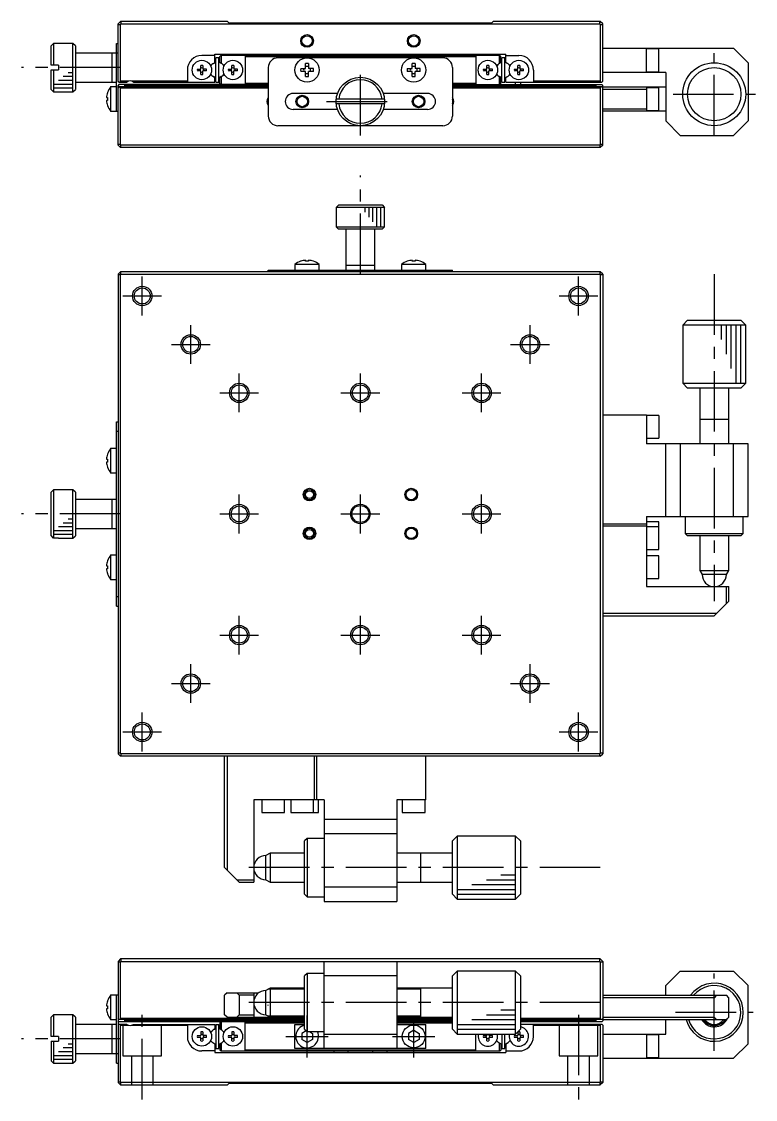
# Model space of a CAD drawing. Extents: x 74 to 507, y 3 to 225.
# Drawn here: x 157 to 308.4, y 2.5 to 225.1 of the extents above; entities that cross this region are included whole.
import ezdxf

# ---------------------------------------------------------------- set-up
doc = ezdxf.new("R2010")
doc.units = 0
doc.header["$LTSCALE"] = 10
for name, pattern in [('CENTER', [2, 1.25, -0.25, 0.25, -0.25]), ('DASHED', [3.5, 2, -1.5]), ('DOT', [0.5, 0.25, -0.25])]:
    doc.linetypes.add(name, pattern=pattern)
doc.layers.get('0').update_dxf_attribs({"linetype": 'CONTINUOUS'})
doc.layers.add('10', color=7, linetype='CONTINUOUS')
doc.layers.add('CENTER', color=1, linetype='CENTER')

msp = doc.modelspace()

# ---------------------------------------------------------------- linework, layer by layer
at = {"color": 7, "linetype": 'CONTINUOUS'}
for p, q in [((199.5, 225.055), (177.4, 225.055)), ((276.4, 225.055), (254.3, 225.055)), ((176.9, 212.755), (176.9, 224.555)), ((276.9, 212.755), (276.9, 224.555)), ((167.6, 210.555), (167.6, 220.555)), ((176.6, 206.555), (176.6, 220.555)), ((163.1, 216.054659), (163.1, 220.055)), ((168.1, 220.055), (168.1, 211.055)), ((176.6, 218.555), (168.1, 218.555)), ((175.6, 218.555), (175.6, 212.555)), ((196.9, 218.055), (194.2, 218.055)), ((196.9, 218.355), (256.9, 218.355)), ((196.9, 216.599412), (196.9, 218.355)), ((255.7, 218.055), (198.1, 218.055)), ((203.1, 218.055), (203.1, 212.055)), ((250.7, 218.055), (250.7, 212.055)), ((256.9, 216.599412), (256.9, 218.355)), ((256.9, 218.055), (259.6, 218.055)), ((276.9, 219.555), (303.9, 219.555)), ((164.6, 216.055458), (163.1, 216.055341)), ((194.4, 215.983709), (194.4, 215.255)), ((196.60625, 216.429815), (196.9, 216.599412)), ((197.099998, 212.555), (197.099998, 217.555)), ((197.7, 217.555), (197.1, 217.555)), ((197.9, 216.599412), (197.9, 217.855)), ((198.19375, 216.429815), (197.9, 216.599412)), ((200.8, 215.983709), (200.8, 215.255)), ((243.9, 217.555), (209.9, 217.555)), ((216.2, 216.371245), (216.2, 215.355)), ((238.2, 216.371245), (238.2, 215.355)), ((253.4, 215.983709), (253.4, 215.255)), ((255.9, 216.599412), (255.60625, 216.429815)), ((256.099998, 212.555), (256.099998, 217.555)), ((256.7, 217.555), (256.1, 217.555)), ((257.19375, 216.429815), (256.9, 216.599412)), ((259.8, 215.983709), (259.8, 215.255)), ((163.1, 215.055341), (164.6, 215.055458)), ((191.2, 215.055), (191.2, 212.555)), ((193.271291, 215.255), (194, 215.255)), ((195.128709, 215.255), (194.4, 215.255)), ((194.4, 214.126291), (194.4, 214.855)), ((199.671291, 215.255), (200.4, 215.255)), ((201.528709, 215.255), (200.8, 215.255)), ((200.8, 214.126291), (200.8, 214.855)), ((207.9, 215.555), (207.9, 205.555)), ((214.583755, 215.355), (215.6, 215.355)), ((217.216245, 215.355), (216.2, 215.355)), ((216.2, 213.738755), (216.2, 214.755)), ((236.583755, 215.355), (237.6, 215.355)), ((239.216245, 215.355), (238.2, 215.355)), ((238.2, 213.738755), (238.2, 214.755)), ((252.271291, 215.255), (253, 215.255)), ((254.128709, 215.255), (253.4, 215.255)), ((253.4, 214.126291), (253.4, 214.855)), ((258.671291, 215.255), (259.4, 215.255)), ((260.528709, 215.255), (259.8, 215.255)), ((259.8, 214.126291), (259.8, 214.855)), ((262.6, 215.055), (262.6, 212.555)), ((289.9, 214.555), (276.9, 214.555)), ((289.9, 214.555), (289.9, 204.555)), ((168.1, 212.555), (176.6, 212.555)), ((175.377501, 211.555), (175.377501, 206.555)), ((177.1, 212.555), (176.9, 212.755)), ((176.9, 199.555), (176.9, 211.855)), ((177.1, 212.555), (178.738562, 212.555)), ((207.9, 212.055), (177.1, 212.055)), ((207.9, 211.555), (177.1, 211.555)), ((178.3, 211.555), (178.3, 212.055)), ((180.061438, 212.555), (196.9, 212.555)), ((197.9, 212.255), (197.9, 213.510588)), ((197.9, 212.255), (198.1, 212.055)), ((245.9, 212.055), (276.7, 212.055)), ((276.7, 211.555), (245.9, 211.555)), ((255.9, 212.255), (255.7, 212.055)), ((256.9, 212.555), (256.9, 213.510588)), ((256.9, 212.555), (276.7, 212.555)), ((276.9, 212.755), (276.7, 212.555)), ((276.9, 199.555), (276.9, 211.855)), ((276.9, 211.555), (289.9, 211.555)), ((285.9, 211.555), (285.9, 206.555)), ((174.734698, 210.405), (174.734698, 210.371245)), ((222.180095, 210.205), (213.05, 210.205)), ((240.75, 210.205), (231.619905, 210.205)), ((174.734698, 207.738755), (174.734698, 207.705)), ((231.874937, 209.055), (221.925063, 209.055)), ((231.874937, 208.055), (221.925063, 208.055)), ((175.377501, 206.555), (176.9, 206.555)), ((289.9, 206.555), (276.9, 206.555)), ((243.9, 203.555), (209.9, 203.555)), ((292.9, 201.555), (289.9, 204.555)), ((306.9, 204.555), (303.9, 201.555)), ((292.9, 201.555), (303.9, 201.555)), ((177.4, 199.055), (176.9, 199.555)), ((276.4, 199.055), (177.4, 199.055)), ((276.9, 199.555), (276.4, 199.055)), ((231.4, 182.205), (222.4, 182.205)), ((223.9, 182.205), (223.9, 173.705)), ((229.9, 173.705), (229.9, 182.205)), ((207.9, 173.705), (245.9, 173.705)), ((214.583755, 175.570302), (214.55, 175.570302)), ((217.25, 175.570302), (217.216245, 175.570302)), ((229.9, 174.705), (223.9, 174.705)), ((236.583755, 175.570302), (236.55, 175.570302)), ((239.25, 175.570302), (239.216245, 175.570302)), ((245.9, 173.405), (245.9, 173.705)), ((176.9, 172.905), (176.9, 73.905)), ((276.4, 173.405), (177.4, 173.405)), ((276.9, 172.905), (276.9, 73.905)), ((294.4, 163.405), (305.4, 163.405)), ((306.4, 162.405), (293.4, 162.405)), ((296.9, 149.405), (296.9, 137.905)), ((302.9, 137.905), (302.9, 149.405)), ((176.6, 104.405), (176.6, 142.405)), ((285.9, 143.905), (285.9, 137.905)), ((288.5, 143.755), (288.5, 139.055)), ((174.734698, 135.755), (174.734698, 135.721245)), ((306.9, 137.905), (285.9, 137.905)), ((306.9, 122.905), (306.9, 137.905)), ((174.734698, 133.088755), (174.734698, 133.055)), ((168.1, 127.905), (168.1, 118.905)), ((176.6, 126.405), (168.1, 126.405)), ((175.6, 126.405), (175.6, 120.405)), ((285.9, 122.905), (285.9, 108.405)), ((285.9, 122.905), (306.9, 122.905)), ((168.1, 120.405), (176.6, 120.405)), ((288.5, 116.055), (288.5, 121.755)), ((164.6, 118.430025), (163.6, 118.430025)), ((305.4, 118.905), (294.4, 118.905)), ((174.734698, 113.755), (174.734698, 113.721245)), ((288.5, 110.055), (288.5, 114.755)), ((296.9, 111.771025), (297.4, 110.905)), ((302.4, 110.905), (302.9, 111.771025)), ((174.734698, 111.088755), (174.734698, 111.055)), ((285.9, 108.405), (302.9, 108.405)), ((302.9, 105.405), (302.9, 108.405)), ((302.9, 105.405), (299.9, 102.405)), ((176.6, 104.405), (176.9, 104.405)), ((276.9, 102.405), (299.9, 102.405)), ((276.4, 73.405), (276.9, 73.905)), ((276.4, 73.405), (177.4, 73.405)), ((217.9, 64.405), (217.9, 73.405)), ((240.4, 64.405), (240.4, 73.405)), ((219.4, 64.405), (204.9, 64.405)), ((204.9, 64.405), (204.9, 47.405)), ((219.4, 64.405), (219.4, 43.405)), ((240.4, 64.405), (234.4, 64.405)), ((234.4, 64.405), (234.4, 43.405)), ((206.55, 61.805), (211.25, 61.805)), ((212.55, 61.805), (218.25, 61.805)), ((235.55, 61.805), (240.25, 61.805)), ((258.9, 43.905), (258.9, 56.905)), ((259.9, 55.905), (259.9, 44.905)), ((208.266025, 53.405), (207.4, 52.905)), ((245.9, 53.405), (234.4, 53.405)), ((201.9, 47.405), (198.9, 50.405)), ((201.9, 47.405), (204.9, 47.405)), ((207.4, 47.905), (208.266025, 47.405)), ((234.4, 47.405), (245.9, 47.405)), ((219.4, 43.405), (234.4, 43.405)), ((276.4, 31.55), (177.4, 31.55)), ((176.9, 31.05), (176.9, 6.05)), ((177.5, 31.05), (276.3, 31.05)), ((219.4, 13.05), (219.4, 31.05)), ((234.4, 31.05), (234.4, 13.05)), ((246.9, 29.05), (246.9, 16.05)), ((276.9, 31.05), (276.9, 18.75)), ((245.9, 17.05), (245.9, 28.05)), ((259.9, 28.05), (259.9, 17.05)), ((199.4, 24.55), (205.9, 24.55)), ((204.9, 24.55), (204.9, 19.55)), ((208.266025, 25.55), (207.4, 25.05)), ((207.4, 20.05), (207.4, 25.05)), ((208.266025, 25.55), (208.266025, 19.55)), ((245.9, 25.55), (234.4, 25.55)), ((239.4, 19.549995), (239.4, 25.550005)), ((306.9, 14.05), (306.9, 26.05)), ((174.734698, 22.9), (174.734698, 22.866245)), ((176.9, 24.05), (175.377501, 24.05)), ((176.6, 10.05), (176.6, 24.05)), ((276.9, 24.05), (302.4, 24.05)), ((302.9, 19.55), (302.9, 23.55)), ((174.734698, 20.233755), (174.734698, 20.2)), ((199.4, 19.55), (198.9, 20.05)), ((207.4, 20.05), (208.266025, 19.55)), ((163.1, 15.549659), (163.1, 19.55)), ((176.6, 18.05), (168.1, 18.05)), ((175.6, 18.05), (175.6, 12.05)), ((177.1, 19.05), (176.9, 19.25)), ((177.1, 18.55), (176.9, 18.75)), ((215.4, 19.05), (177.1, 19.05)), ((215.4, 18.55), (177.1, 18.55)), ((178.738562, 18.05), (177.1, 18.05)), ((180.061438, 18.05), (196.9, 18.05)), ((191.2, 18.05), (191.2, 15.55)), ((196.9, 18.05), (196.9, 17.094412)), ((197.1, 18.05), (197.7, 18.05)), ((197.7, 13.05), (197.7, 18.05)), ((199.4, 19.55), (215.4, 19.55)), ((203.1, 12.55), (203.1, 18.55)), ((234.4, 19.55), (245.9, 19.55)), ((245.9, 19.05), (234.4, 19.05)), ((240.4, 13.05), (240.4, 18.05)), ((276.7, 19.05), (259.9, 19.05)), ((276.7, 18.55), (259.9, 18.55)), ((276.7, 18.05), (259.9, 18.05)), ((262.6, 15.55), (262.6, 18.05)), ((275.5, 19.05), (275.5, 18.55)), ((276.9, 19.25), (276.7, 19.05)), ((276.7, 18.55), (276.9, 18.75)), ((276.9, 19.05), (302.4, 19.05)), ((276.9, 17.85), (276.9, 6.05)), ((302.9, 19.55), (302.4, 19.05)), ((193.271291, 15.75), (194, 15.75)), ((194, 16.478709), (194, 15.75)), ((195.128709, 15.75), (194.4, 15.75)), ((196.9, 17.094412), (196.60625, 16.924815)), ((198.19375, 16.924815), (197.9, 17.094412)), ((199.671291, 15.75), (200.4, 15.75)), ((200.4, 16.478709), (200.4, 15.75)), ((201.528709, 15.75), (200.8, 15.75)), ((215.728719, 16.721281), (214.8, 16.185085)), ((214.8, 16.185085), (214.8, 14.914915)), ((237.9, 16.820171), (236.8, 16.185085)), ((236.8, 16.185085), (236.8, 14.914915)), ((250.7, 12.55), (250.7, 16.05)), ((252.271291, 15.75), (253, 15.75)), ((253, 16.053137), (253, 15.75)), ((254.128709, 15.75), (253.4, 15.75)), ((256.7, 13.05), (256.7, 16.05)), ((258.671291, 15.75), (259.4, 15.75)), ((259.4, 16.478709), (259.4, 15.75)), ((260.528709, 15.75), (259.8, 15.75)), ((276.9, 16.05), (289.9, 16.05)), ((285.9, 16.05), (285.9, 11.05)), ((288.5, 11.2), (288.5, 15.9)), ((164.6, 15.550458), (163.1, 15.550341)), ((163.1, 14.550341), (164.6, 14.550458)), ((163.1, 14.550341), (163.1, 10.55)), ((164.6, 15.55038), (164.6, 14.54962)), ((194, 14.621291), (194, 15.35)), ((196.9, 14.005588), (196.9, 12.25)), ((200.4, 14.621291), (200.4, 15.35)), ((253, 14.621291), (253, 15.35)), ((255.9, 14.005588), (255.9, 12.75)), ((256.9, 14.005588), (256.9, 12.25)), ((259.4, 14.621291), (259.4, 15.35)), ((303.9, 11.05), (306.9, 14.05)), ((168.1, 12.05), (176.6, 12.05)), ((198.1, 12.55), (197.9, 12.75)), ((198.1, 12.55), (255.7, 12.55)), ((240.4, 13.05), (213.4, 13.05)), ((255.7, 12.55), (255.9, 12.75)), ((176.6, 10.05), (176.9, 10.05)), ((276.9, 11.05), (303.9, 11.05)), ((177.4, 5.55), (176.9, 6.05)), ((177.4, 5.55), (199.5, 5.55)), ((199.85, 5.9), (199.5, 5.55)), ((199.85, 5.9), (253.95, 5.9)), ((254.3, 5.55), (253.95, 5.9)), ((254.3, 5.55), (276.4, 5.55)), ((276.9, 6.05), (276.4, 5.55))]:
    msp.add_line(p, q, dxfattribs=at)
at = {"color": 3, "linetype": 'CONTINUOUS'}
for p, q in [((165.6, 213.755), (167.6, 213.755)), ((166.6, 214.555), (167.6, 214.555)), ((163.6, 212.155), (167.6, 212.155)), ((164.6, 212.955), (167.6, 212.955)), ((163.6, 211.355), (167.6, 211.355)), ((227.9, 185.705), (227.9, 186.705)), ((228.7, 184.705), (228.7, 186.705)), ((229.5, 183.705), (229.5, 186.705)), ((230.3, 182.705), (230.3, 186.705)), ((231.1, 182.705), (231.1, 186.705)), ((301.4, 159.405), (301.4, 162.405)), ((302.4, 156.405), (302.4, 162.405)), ((303.4, 153.405), (303.4, 162.405)), ((304.4, 150.405), (304.4, 162.405)), ((305.4, 150.405), (305.4, 162.405)), ((166.6, 122.405), (167.6, 122.405)), ((164.6, 120.805), (167.6, 120.805)), ((165.6, 121.605), (167.6, 121.605)), ((163.6, 120.005), (167.6, 120.005)), ((163.6, 119.205), (167.6, 119.205)), ((249.9, 46.905), (258.9, 46.905)), ((252.9, 47.905), (258.9, 47.905)), ((255.9, 48.905), (258.9, 48.905)), ((246.9, 45.905), (258.9, 45.905)), ((246.9, 44.905), (258.9, 44.905)), ((252.9, 20.05), (258.9, 20.05)), ((255.9, 21.05), (258.9, 21.05)), ((246.9, 18.05), (258.9, 18.05)), ((249.9, 19.05), (258.9, 19.05)), ((246.9, 17.05), (258.9, 17.05)), ((166.6, 14.05), (167.6, 14.05)), ((163.6, 11.65), (167.6, 11.65)), ((164.6, 12.45), (167.6, 12.45)), ((165.6, 13.25), (167.6, 13.25)), ((163.6, 10.85), (167.6, 10.85))]:
    msp.add_line(p, q, dxfattribs=at)
at = {"color": 9, "linetype": 'CONTINUOUS'}
for p, q in [((239.4, 47.405123), (239.4, 53.405)), ((239.4, 19.55), (239.4, 25.55))]:
    msp.add_line(p, q, dxfattribs=at)
at = {"color": 3, "linetype": 'DASHED'}
for p, q in [((177.9, 18.05), (177.9, 11.55)), ((185.9, 11.55), (185.9, 18.05)), ((267.9, 18.05), (267.9, 11.55)), ((275.9, 11.55), (275.9, 18.05)), ((177.9, 11.55), (185.9, 11.55)), ((179.65, 11.55), (179.65, 5.55)), ((184.15, 5.55), (184.15, 11.55)), ((267.9, 11.55), (275.9, 11.55)), ((269.65, 11.55), (269.65, 5.55)), ((274.15, 5.55), (274.15, 11.55))]:
    msp.add_line(p, q, dxfattribs=at)
at = {"color": 3, "linetype": 'CONTINUOUS'}
for centre, radius in [((215.9, 221.055), 1.3), ((237.9, 221.055), 1.3), ((214.9, 208.555), 1.3), ((238.9, 208.555), 1.3), ((181.9, 168.405), 2), ((271.9, 168.405), 2), ((191.9, 158.405), 2), ((261.9, 158.405), 2), ((201.9, 148.405), 2), ((226.9, 148.405), 2), ((251.9, 148.405), 2), ((216.4, 127.405), 1.3), ((237.4, 127.405), 1.3), ((201.9, 123.405), 2), ((251.9, 123.405), 2), ((216.4, 119.405), 1.3), ((237.4, 119.405), 1.3), ((201.9, 98.405), 2), ((226.9, 98.405), 2), ((251.9, 98.405), 2), ((191.9, 88.405), 2), ((261.9, 88.405), 2), ((271.9, 78.405), 2), ((181.9, 78.405), 1.65)]:
    msp.add_circle(centre, radius, dxfattribs=at)
at = {"color": 7, "linetype": 'CONTINUOUS'}
msp.add_circle((226.9, 208.555), 5, dxfattribs=at)
for centre, radius, start, end in [((197.399999, 215.055), 1.5875, 30.433182, 59.739155), ((256.399999, 215.055), 1.5875, 100.89309, 149.566737), ((197.399999, 215.055), 1.5875, 225.000026, 259.106984), ((197.399999, 215.055), 1.5875, 280.89309, 329.566818), ((256.399999, 215.055), 1.5875, 225.000026, 259.106984), ((179.4, 211.805), 1, 48.590378, 131.409622), ((299.9, 110.905), 2.5, 180, 0), ((215.9, 15.55), 2.35, 102.284515, 25.184337), ((299.9, 20.55), 2.5, 216.869898, 323.130102), ((197.399999, 15.55), 1.5875, 100.893026, 149.566737), ((197.399999, 15.55), 1.5875, 30.433182, 59.739155), ((197.399999, 15.55), 1.5875, 225.000026, 259.10691), ((256.399999, 15.55), 1.5875, 225.000026, 259.10691), ((256.399999, 15.55), 1.5875, 300.000031, 329.566818)]:
    msp.add_arc(centre, radius, start, end, dxfattribs=at)
at = {"color": 3, "linetype": 'CONTINUOUS'}
for centre, start, end in [((208.9, 208.555), 140.284863, 219.715137), ((244.9, 208.555), 320.284894, 39.715106)]:
    msp.add_arc(centre, 1.3, start, end, dxfattribs=at)
at = {"color": 9, "linetype": 'CONTINUOUS'}
msp.add_arc((299.9, 20.55), 2.75, 213.055731, 326.944269, dxfattribs=at)
at = {"layer": '10', "color": 7, "linetype": 'CONTINUOUS'}
for p, q in [((177.4, 225.055), (176.9, 224.555)), ((177.5, 225.055), (177.5, 224.555)), ((199.85, 224.705), (199.5, 225.055)), ((254.3, 225.055), (253.95, 224.705)), ((276.3, 224.555), (276.3, 225.055)), ((276.9, 224.555), (276.4, 225.055)), ((176.9, 224.455), (177.4, 224.455)), ((177.4, 224.455), (177.5, 224.555)), ((177.4, 212.755), (177.4, 224.455)), ((177.5, 224.555), (276.3, 224.555)), ((253.95, 224.705), (199.85, 224.705)), ((276.3, 224.555), (276.4, 224.455)), ((276.4, 224.455), (276.4, 212.755)), ((276.4, 224.455), (276.9, 224.455)), ((163.6, 220.555), (163.1, 220.055)), ((163.6, 220.555), (163.6, 216.05538)), ((167.6, 220.555), (163.6, 220.555)), ((168.1, 220.055), (167.6, 220.555)), ((176.6, 220.555), (176.9, 220.555)), ((198.1, 218.055), (197.9, 217.855)), ((198.2, 218.055), (198.2, 216.426188)), ((221.4, 218.355), (221.4, 218.055)), ((224.4, 218.055), (224.4, 218.355)), ((229.4, 218.355), (229.4, 218.055)), ((232.4, 218.055), (232.4, 218.355)), ((255.6, 216.426188), (255.6, 218.055)), ((255.7, 218.055), (255.9, 217.855)), ((285.9, 214.555), (285.9, 219.555)), ((288.5, 219.405), (285.9, 219.405)), ((288.5, 214.705), (288.5, 219.405)), ((306.9, 216.555), (303.9, 219.555)), ((164.6, 216.05538), (164.6, 215.05538)), ((194, 215.255), (194, 215.983709)), ((197.7, 212.555), (197.7, 217.555)), ((200.4, 215.255), (200.4, 215.983709)), ((203.1, 217.855), (250.7, 217.855)), ((215.6, 215.355), (215.6, 216.371245)), ((237.6, 215.355), (237.6, 216.371245)), ((253, 215.255), (253, 215.983709)), ((255.9, 216.599412), (255.9, 217.855)), ((256.7, 212.555), (256.7, 217.555)), ((259.4, 215.255), (259.4, 215.983709)), ((306.9, 216.555), (306.9, 204.555)), ((163.1, 211.055), (163.1, 215.055341)), ((163.6, 215.05538), (163.6, 210.555)), ((194, 214.855), (193.271291, 214.855)), ((194, 214.126291), (194, 214.855)), ((195.128709, 214.855), (194.4, 214.855)), ((196.9, 213.510588), (196.60625, 213.680185)), ((198.19375, 213.680185), (197.9, 213.510588)), ((198.2, 213.683812), (198.2, 212.055)), ((200.4, 214.855), (199.671291, 214.855)), ((200.4, 214.126291), (200.4, 214.855)), ((201.528709, 214.855), (200.8, 214.855)), ((215.6, 214.755), (214.583755, 214.755)), ((215.6, 213.738755), (215.6, 214.755)), ((217.216245, 214.755), (216.2, 214.755)), ((237.6, 214.755), (236.583755, 214.755)), ((237.6, 213.738755), (237.6, 214.755)), ((239.216245, 214.755), (238.2, 214.755)), ((245.9, 215.555), (245.9, 205.555)), ((253, 214.855), (252.271291, 214.855)), ((253, 214.126291), (253, 214.855)), ((254.128709, 214.855), (253.4, 214.855)), ((255.6, 212.055), (255.6, 213.683812)), ((255.9, 213.510588), (255.60625, 213.680185)), ((256.9, 213.510588), (257.19375, 213.680185)), ((259.4, 214.855), (258.671291, 214.855)), ((259.4, 214.126291), (259.4, 214.855)), ((260.528709, 214.855), (259.8, 214.855)), ((285.9, 214.705), (288.5, 214.705)), ((176.6, 211.555), (175.377501, 211.555)), ((177.1, 212.055), (176.9, 211.855)), ((177.1, 211.555), (176.9, 211.355)), ((177.2, 212.555), (177.4, 212.755)), ((177.4, 211.355), (177.2, 211.555)), ((179.08775, 212.755), (177.4, 212.755)), ((178.4, 212.055), (178.6, 211.855)), ((178.6, 211.555), (178.6, 211.855)), ((178.6, 211.855), (207.9, 211.855)), ((191.2, 212.755), (179.71225, 212.755)), ((196.9, 212.555), (196.9, 213.510588)), ((197.1, 212.555), (197.7, 212.555)), ((207.9, 212.255), (203.1, 212.255)), ((250.7, 212.255), (245.9, 212.255)), ((245.9, 211.855), (275.2, 211.855)), ((255.9, 212.255), (255.9, 213.510588)), ((256.1, 212.555), (256.7, 212.555)), ((258.9, 212.055), (258.9, 212.555)), ((259.9, 212.555), (259.9, 212.055)), ((276.4, 212.755), (262.6, 212.755)), ((275.2, 211.855), (275.4, 212.055)), ((275.2, 211.855), (275.2, 211.555)), ((275.5, 212.055), (275.5, 211.555)), ((276.4, 212.755), (276.6, 212.555)), ((276.6, 211.555), (276.4, 211.355)), ((276.9, 211.855), (276.7, 212.055)), ((276.9, 211.355), (276.7, 211.555)), ((288.5, 211.405), (285.9, 211.405)), ((288.5, 206.705), (288.5, 211.405)), ((163.1, 211.055), (163.6, 210.555)), ((163.6, 210.555), (167.6, 210.555)), ((167.6, 210.555), (168.1, 211.055)), ((174.522564, 209.355), (174.734698, 209.355)), ((174.734698, 209.355), (174.734698, 208.755)), ((177.4, 199.655), (177.4, 211.355)), ((177.4, 211.355), (207.9, 211.355)), ((245.9, 211.355), (276.4, 211.355)), ((276.4, 211.355), (276.4, 199.655)), ((285.9, 211.055), (276.9, 211.055)), ((174.734698, 208.755), (174.522564, 208.755)), ((276.9, 207.055), (285.9, 207.055)), ((222.180095, 206.905), (213.05, 206.905)), ((240.75, 206.905), (231.619905, 206.905)), ((285.9, 206.705), (288.5, 206.705)), ((177.4, 199.655), (176.9, 199.655)), ((177.5, 199.555), (177.4, 199.655)), ((177.5, 199.055), (177.5, 199.555)), ((276.3, 199.555), (177.5, 199.555)), ((276.4, 199.655), (276.3, 199.555)), ((276.3, 199.555), (276.3, 199.055)), ((276.9, 199.655), (276.4, 199.655)), ((221.925063, 186.705), (222.427864, 187.205)), ((222.427864, 187.205), (231.372136, 187.205)), ((231.372136, 187.205), (231.874937, 186.705)), ((221.925063, 185.705), (221.9, 185.705)), ((221.9, 185.705), (221.9, 182.705)), ((221.925063, 186.705), (221.925063, 185.705)), ((231.874937, 186.705), (221.925063, 186.705)), ((231.874937, 185.705), (231.874937, 186.705)), ((231.9, 185.705), (231.874937, 185.705)), ((231.9, 182.705), (231.9, 185.705)), ((221.9, 182.705), (231.9, 182.705)), ((221.9, 182.705), (222.4, 182.205)), ((231.4, 182.205), (231.9, 182.705)), ((215.6, 175.570302), (215.6, 175.782436)), ((216.2, 175.782436), (216.2, 175.570302)), ((237.6, 175.570302), (237.6, 175.782436)), ((238.2, 175.782436), (238.2, 175.570302)), ((207.9, 173.405), (207.9, 173.705)), ((218.4, 174.927499), (213.4, 174.927499)), ((213.4, 174.927499), (213.4, 173.705)), ((216.2, 175.570302), (215.6, 175.570302)), ((218.4, 173.705), (218.4, 174.927499)), ((240.4, 174.927499), (235.4, 174.927499)), ((235.4, 174.927499), (235.4, 173.705)), ((238.2, 175.570302), (237.6, 175.570302)), ((240.4, 173.705), (240.4, 174.927499)), ((177.4, 173.405), (176.9, 172.905)), ((177.4, 172.805), (176.9, 172.805)), ((177.4, 172.805), (177.5, 172.905)), ((177.4, 74.005), (177.4, 172.805)), ((177.5, 172.905), (177.5, 173.405)), ((177.5, 172.905), (276.3, 172.905)), ((276.3, 173.405), (276.3, 172.905)), ((276.3, 172.905), (276.4, 172.805)), ((276.9, 172.905), (276.4, 173.405)), ((276.4, 172.805), (276.4, 74.005)), ((276.9, 172.805), (276.4, 172.805)), ((294.4, 163.405), (293.4, 162.405)), ((306.4, 162.405), (305.4, 163.405)), ((293.4, 162.405), (293.4, 150.405)), ((306.4, 150.405), (306.4, 162.405)), ((293.4, 150.405), (306.4, 150.405)), ((293.4, 150.405), (294.4, 149.405)), ((305.4, 149.405), (294.4, 149.405)), ((305.4, 149.405), (306.4, 150.405)), ((176.6, 142.405), (176.9, 142.405)), ((276.9, 143.905), (285.9, 143.905)), ((288.5, 143.755), (285.9, 143.755)), ((302.900005, 142.905), (296.899995, 142.905)), ((285.9, 139.055), (288.5, 139.055)), ((175.377501, 136.905), (175.377501, 131.905)), ((176.6, 136.905), (175.377501, 136.905)), ((289.9, 122.905), (289.9, 137.905)), ((292.9, 137.905), (292.9, 122.905)), ((303.9, 122.905), (303.9, 137.905)), ((174.522564, 134.705), (174.734698, 134.705)), ((174.734698, 134.105), (174.522564, 134.105)), ((174.734698, 134.705), (174.734698, 134.105)), ((175.377501, 131.905), (176.6, 131.905)), ((163.1, 127.877174), (163.6, 128.379975)), ((163.1, 118.932902), (163.1, 127.877174)), ((163.6, 128.379975), (163.6, 118.430101)), ((164.6, 128.379975), (163.6, 128.379975)), ((164.6, 128.405), (164.6, 128.379975)), ((167.6, 128.405), (164.6, 128.405)), ((167.6, 118.405), (167.6, 128.405)), ((168.1, 127.905), (167.6, 128.405)), ((293.9, 122.905), (293.9, 119.405)), ((305.9, 119.405), (305.9, 122.905)), ((276.9, 121.405), (285.9, 121.405)), ((285.9, 120.905), (276.9, 120.905)), ((288.5, 121.755), (285.9, 121.755)), ((288.5, 120.755), (285.9, 120.755)), ((163.6, 118.430101), (163.1, 118.932902)), ((164.6, 118.430101), (164.6, 118.405)), ((164.6, 118.405), (167.6, 118.405)), ((167.6, 118.405), (168.1, 118.905)), ((293.9, 119.405), (305.9, 119.405)), ((293.9, 119.405), (294.4, 118.905)), ((296.9, 118.904981), (296.9, 111.771025)), ((302.9, 111.771025), (302.9, 118.904981)), ((305.4, 118.905), (305.9, 119.405)), ((285.9, 116.055), (288.5, 116.055)), ((175.377501, 114.905), (175.377501, 109.905)), ((176.6, 114.905), (175.377501, 114.905)), ((288.5, 114.755), (285.9, 114.755)), ((174.522564, 112.705), (174.734698, 112.705)), ((174.734698, 112.105), (174.522564, 112.105)), ((174.734698, 112.705), (174.734698, 112.105)), ((296.9, 111.771025), (302.9, 111.771025)), ((175.377501, 109.905), (176.6, 109.905)), ((285.9, 110.055), (288.5, 110.055)), ((302.4, 110.905), (297.4, 110.905)), ((302.4, 104.905), (302.4, 108.405)), ((276.9, 102.905), (300.4, 102.905)), ((177.4, 74.005), (176.9, 74.005)), ((176.9, 73.905), (177.4, 73.405)), ((177.5, 73.905), (177.4, 74.005)), ((177.5, 73.905), (177.5, 73.405)), ((276.3, 73.905), (177.5, 73.905)), ((276.4, 74.005), (276.3, 73.905)), ((276.3, 73.405), (276.3, 73.905)), ((276.9, 74.005), (276.4, 74.005)), ((198.9, 50.405), (198.9, 73.405)), ((199.4, 73.405), (199.4, 49.905)), ((217.4, 64.405), (217.4, 73.405)), ((206.55, 64.405), (206.55, 61.805)), ((211.25, 61.805), (211.25, 64.405)), ((212.55, 64.405), (212.55, 61.805)), ((217.25, 61.805), (217.25, 64.405)), ((218.25, 61.805), (218.25, 64.405)), ((235.55, 64.405), (235.55, 61.805)), ((240.25, 61.805), (240.25, 64.405)), ((219.4, 60.405), (234.4, 60.405)), ((215.9, 56.405), (215.4, 55.905)), ((215.4, 44.905), (215.4, 55.905)), ((215.9, 56.405), (215.9, 44.405)), ((219.4, 56.405), (215.9, 56.405)), ((234.4, 57.405), (219.4, 57.405)), ((246.9, 56.905), (245.9, 55.905)), ((245.9, 44.905), (245.9, 55.905)), ((246.9, 56.905), (246.9, 43.905)), ((258.9, 56.905), (246.9, 56.905)), ((259.9, 55.905), (258.9, 56.905)), ((208.266025, 53.405), (208.266025, 47.405)), ((215.399981, 53.405), (208.266025, 53.405)), ((239.4, 47.404995), (239.4, 53.405005)), ((207.4, 47.905), (207.4, 52.905)), ((201.4, 47.905), (204.9, 47.905)), ((208.266025, 47.405), (215.399981, 47.405)), ((215.4, 44.905), (215.9, 44.405)), ((219.4, 46.405), (234.4, 46.405)), ((245.9, 44.905), (246.9, 43.905)), ((258.9, 43.905), (259.9, 44.905)), ((215.9, 44.405), (219.4, 44.405)), ((246.9, 43.905), (258.9, 43.905)), ((177.4, 31.55), (176.9, 31.05)), ((177.5, 31.55), (177.5, 31.05)), ((276.3, 31.05), (276.3, 31.55)), ((276.9, 31.05), (276.4, 31.55)), ((176.9, 30.95), (177.4, 30.95)), ((177.4, 30.95), (177.5, 31.05)), ((177.4, 19.25), (177.4, 30.95)), ((246.9, 29.05), (245.9, 28.05)), ((258.9, 29.05), (246.9, 29.05)), ((258.9, 16.05), (258.9, 29.05)), ((259.9, 28.05), (258.9, 29.05)), ((276.3, 31.05), (276.4, 30.95)), ((276.4, 30.95), (276.4, 19.25)), ((276.4, 30.95), (276.9, 30.95)), ((292.9, 29.05), (289.9, 26.05)), ((292.9, 29.05), (303.9, 29.05)), ((306.9, 26.05), (303.9, 29.05)), ((215.9, 28.55), (215.4, 28.05)), ((215.4, 17.05), (215.4, 28.05)), ((215.9, 28.55), (215.9, 16.55)), ((219.4, 28.55), (215.9, 28.55)), ((234.4, 28.05), (219.4, 28.05)), ((199.4, 24.55), (198.9, 24.05)), ((201.9, 24.05), (201.4, 24.55)), ((215.4, 25.55), (208.266025, 25.55)), ((289.9, 24.05), (289.9, 26.05)), ((175.377501, 24.05), (175.377501, 19.05)), ((198.9, 20.05), (198.9, 24.05)), ((201.9, 24.05), (201.9, 20.05)), ((204.9, 24.05), (201.9, 24.05)), ((299.9, 23.55), (276.9, 23.55)), ((300.4, 24.05), (299.9, 23.55)), ((299.9, 19.55), (299.9, 23.55)), ((302.9, 23.55), (302.4, 24.05)), ((163.6, 20.05), (163.1, 19.55)), ((163.6, 20.05), (163.6, 15.55038)), ((167.6, 20.05), (163.6, 20.05)), ((167.6, 10.05), (167.6, 20.05)), ((168.1, 19.55), (167.6, 20.05)), ((174.522564, 21.85), (174.734698, 21.85)), ((174.734698, 21.25), (174.522564, 21.25)), ((174.734698, 21.85), (174.734698, 21.25)), ((201.4, 19.55), (201.9, 20.05)), ((201.9, 20.05), (204.9, 20.05)), ((168.1, 19.55), (168.1, 10.55)), ((175.377501, 19.05), (176.6, 19.05)), ((177.1, 18.05), (176.9, 17.85)), ((177.2, 19.05), (177.4, 19.25)), ((177.4, 17.85), (177.2, 18.05)), ((215.4, 19.25), (177.4, 19.25)), ((177.4, 6.15), (177.4, 17.85)), ((177.4, 17.85), (179.08775, 17.85)), ((178.3, 18.55), (178.3, 19.05)), ((178.6, 18.75), (178.4, 18.55)), ((178.6, 18.75), (178.6, 19.05)), ((215.4, 18.75), (178.6, 18.75)), ((178.738562, 18.05), (179.08775, 17.85)), ((179.71225, 17.85), (180.061438, 18.05)), ((179.71225, 17.85), (191.2, 17.85)), ((197.1, 18.05), (197.1, 13.05)), ((197.9, 18.35), (198.1, 18.55)), ((197.9, 18.35), (197.9, 17.094412)), ((198.2, 18.55), (198.2, 16.921188)), ((203.1, 18.35), (215.4, 18.35)), ((213.4, 13.05), (213.4, 18.05)), ((213.4, 18.05), (215.4, 18.05)), ((245.9, 19.25), (234.4, 19.25)), ((245.9, 18.75), (234.4, 18.75)), ((245.9, 18.55), (234.4, 18.55)), ((234.4, 18.35), (245.9, 18.35)), ((234.4, 18.05), (240.4, 18.05)), ((276.4, 19.25), (259.9, 19.25)), ((275.2, 18.75), (259.9, 18.75)), ((262.6, 17.85), (276.4, 17.85)), ((275.2, 19.05), (275.2, 18.75)), ((275.2, 18.75), (275.4, 18.55)), ((276.4, 19.25), (276.6, 19.05)), ((276.6, 18.05), (276.4, 17.85)), ((276.4, 17.85), (276.4, 6.15)), ((276.9, 17.85), (276.7, 18.05)), ((276.9, 19.55), (299.9, 19.55)), ((289.9, 16.05), (289.9, 19.05)), ((299.9, 19.55), (300.4, 19.05)), ((194.4, 16.478709), (194.4, 15.75)), ((200.8, 16.478709), (200.8, 15.75)), ((215.4, 17.05), (215.9, 16.55)), ((215.9, 16.55), (219.4, 16.55)), ((216.367949, 16.55), (217, 16.185085)), ((217, 16.185085), (217, 14.914915)), ((219.4, 16.05), (234.4, 16.05)), ((237.9, 16.820171), (239, 16.185085)), ((239, 16.185085), (239, 14.914915)), ((245.9, 17.05), (246.9, 16.05)), ((246.9, 16.05), (258.9, 16.05)), ((253.4, 16.05), (253.4, 15.75)), ((256.1, 16.05), (256.1, 13.05)), ((258.9, 16.05), (259.9, 17.05)), ((259.8, 16.478709), (259.8, 15.75)), ((288.5, 15.9), (285.9, 15.9)), ((163.6, 14.55038), (163.6, 10.05)), ((194, 15.35), (193.271291, 15.35)), ((194.4, 15.35), (194.4, 14.621291)), ((195.128709, 15.35), (194.4, 15.35)), ((196.60625, 14.175185), (196.9, 14.005588)), ((198.19375, 14.175185), (197.9, 14.005588)), ((197.9, 14.005588), (197.9, 12.75)), ((198.2, 14.178812), (198.2, 12.55)), ((200.4, 15.35), (199.671291, 15.35)), ((200.8, 15.35), (200.8, 14.621291)), ((201.528709, 15.35), (200.8, 15.35)), ((215.9, 14.279829), (214.8, 14.914915)), ((217, 14.914915), (215.9, 14.279829)), ((237.9, 14.279829), (236.8, 14.914915)), ((239, 14.914915), (237.9, 14.279829)), ((253, 15.35), (252.271291, 15.35)), ((253.4, 15.35), (253.4, 14.621291)), ((254.128709, 15.35), (253.4, 15.35)), ((255.6, 12.55), (255.6, 14.178812)), ((255.9, 14.005588), (255.60625, 14.175185)), ((257.19375, 14.175185), (256.9, 14.005588)), ((259.4, 15.35), (258.671291, 15.35)), ((259.8, 15.35), (259.8, 14.621291)), ((260.528709, 15.35), (259.8, 15.35)), ((196.9, 12.55), (194.2, 12.55)), ((196.9, 12.25), (256.9, 12.25)), ((197.1, 13.05), (197.7, 13.05)), ((250.7, 12.75), (203.1, 12.75)), ((221.4, 12.55), (221.4, 12.25)), ((224.4, 12.25), (224.4, 12.55)), ((229.4, 12.55), (229.4, 12.25)), ((232.4, 12.25), (232.4, 12.55)), ((256.1, 13.05), (256.7, 13.05)), ((256.9, 12.55), (259.6, 12.55)), ((285.9, 11.2), (288.5, 11.2)), ((163.1, 10.55), (163.6, 10.05)), ((163.6, 10.05), (167.6, 10.05)), ((167.6, 10.05), (168.1, 10.55)), ((177.4, 6.15), (176.9, 6.15)), ((177.5, 6.05), (177.4, 6.15)), ((276.3, 6.05), (177.5, 6.05)), ((177.5, 5.55), (177.5, 6.05)), ((276.4, 6.15), (276.3, 6.05)), ((276.3, 6.05), (276.3, 5.55)), ((276.9, 6.15), (276.4, 6.15))]:
    msp.add_line(p, q, dxfattribs=at)
at = {"layer": '10', "color": 9, "linetype": 'CONTINUOUS'}
for p, q in [((176.9, 218.555), (176.6, 218.555)), ((209.9, 173.705), (209.9, 173.405)), ((243.9, 173.405), (243.9, 173.705)), ((302.899877, 142.905), (296.9, 142.905)), ((176.9, 140.405), (176.6, 140.405)), ((176.6, 106.405), (176.9, 106.405)), ((215.4, 25.3), (207.833013, 25.3)), ((239.4, 25.3), (234.4, 25.3)), ((207.833013, 19.8), (215.4, 19.8)), ((234.4, 19.8), (239.4, 19.8)), ((176.6, 12.05), (176.9, 12.05))]:
    msp.add_line(p, q, dxfattribs=at)
at = {"layer": '10', "color": 9, "linetype": 'DOT'}
msp.add_line((175.6, 16.65), (175.6, 16.55), dxfattribs=at)
at = {"layer": '10', "color": 7, "linetype": 'CONTINUOUS'}
for centre, radius in [((215.9, 221.055), 1.075), ((237.9, 221.055), 1.075), ((194.2, 215.055), 2), ((200.6, 215.055), 2), ((215.9, 215.055), 2.5), ((237.9, 215.055), 2.5), ((253.2, 215.055), 2), ((259.6, 215.055), 2), ((299.9, 210.055), 6.5), ((299.9, 210.055), 5.5), ((214.9, 208.555), 1.075), ((238.9, 208.555), 1.075), ((181.9, 168.405), 1.65), ((271.9, 168.405), 1.65), ((191.9, 158.405), 1.65), ((261.9, 158.405), 1.65), ((201.9, 148.405), 1.65), ((226.9, 148.405), 1.65), ((251.9, 148.405), 1.65), ((216.4, 127.405), 1.075), ((216.4, 127.405), 0.8), ((237.4, 127.405), 1.075), ((201.9, 123.405), 1.65), ((226.9, 123.405), 2), ((226.9, 123.405), 1.75), ((251.9, 123.405), 1.65), ((216.4, 119.405), 1.075), ((216.4, 119.405), 0.8), ((237.4, 119.405), 1.075), ((201.9, 98.405), 1.65), ((226.9, 98.405), 1.65), ((251.9, 98.405), 1.65), ((191.9, 88.405), 1.65), ((261.9, 88.405), 1.65), ((271.9, 78.405), 1.65), ((237.9, 15.55), 2.35), ((194.2, 15.55), 2), ((200.6, 15.55), 2)]:
    msp.add_circle(centre, radius, dxfattribs=at)
at = {"layer": '10', "color": 9, "linetype": 'CONTINUOUS'}
msp.add_circle((181.9, 78.405), 2, dxfattribs=at)
at = {"layer": '10', "color": 7, "linetype": 'CONTINUOUS'}
for centre, radius, start, end in [((194.2, 215.055), 3, 90, 180), ((259.6, 215.055), 3, 0, 90), ((194.2, 215.055), 0.95, 77.846803, 102.153197), ((197.514905, 214.940095), 1.75, 135, 148.118468), ((197.399999, 215.055), 1.5875, 135.00025, 149.566737), ((197.4, 215.055), 1.5875, 120, 135), ((197.399999, 215.055), 1.5875, 100.89309, 120), ((197.399999, 215.055), 1.5875, 60, 79.106978), ((197.4, 215.055), 1.5875, 59.739186, 60), ((197.285095, 214.940095), 1.75, 31.881533, 45), ((200.6, 215.055), 0.95, 77.846803, 102.153197), ((209.9, 215.555), 2, 90, 180), ((215.9, 215.055), 1.35, 77.160412, 102.839588), ((237.9, 215.055), 1.35, 77.160412, 102.839588), ((243.9, 215.555), 2, 0, 90), ((253.2, 215.055), 0.95, 77.846803, 102.153197), ((256.514905, 214.940095), 1.75, 135, 148.118468), ((256.399999, 215.055), 1.5875, 60, 79.106934), ((256.4, 215.055), 1.5875, 45, 60), ((256.399999, 215.055), 1.5875, 30.433182, 45.000249), ((256.285095, 214.940095), 1.75, 31.881533, 45), ((259.6, 215.055), 0.95, 77.846803, 102.153197), ((194.2, 215.055), 0.95, 167.846803, 192.153197), ((194.2, 215.055), 0.435085, 152.633517, 207.366483), ((194.2, 215.055), 0.435085, 62.633517, 117.366483), ((194.2, 215.055), 0.435085, 242.633517, 297.366483), ((194.2, 215.055), 0.95, 257.846803, 282.153197), ((194.2, 215.055), 0.435085, 332.633517, 27.366483), ((194.2, 215.055), 0.95, 347.846803, 12.153197), ((197.514905, 215.169905), 1.75, 211.881533, 225), ((197.399999, 215.055), 1.5875, 210.433263, 224.999751), ((197.285095, 215.169905), 1.75, 315, 328.118467), ((200.6, 215.055), 0.95, 167.846803, 192.153197), ((200.6, 215.055), 0.435085, 152.633517, 207.366483), ((200.6, 215.055), 0.435085, 62.633517, 117.366483), ((200.6, 215.055), 0.435085, 242.633517, 297.366483), ((200.6, 215.055), 0.95, 257.846803, 282.153197), ((200.6, 215.055), 0.435085, 332.633517, 27.366483), ((200.6, 215.055), 0.95, 347.846803, 12.153197), ((215.9, 215.055), 1.35, 167.160412, 192.839588), ((215.9, 215.055), 0.708484, 154.948092, 205.051908), ((215.9, 215.055), 0.708484, 64.948092, 115.051908), ((215.9, 215.055), 0.708484, 244.948092, 295.051908), ((215.9, 215.055), 1.35, 257.160412, 282.839588), ((215.9, 215.055), 0.708484, 334.948092, 25.051908), ((215.9, 215.055), 1.35, 347.160412, 12.839588), ((237.9, 215.055), 1.35, 167.160412, 192.839588), ((237.9, 215.055), 0.708484, 154.948092, 205.051908), ((237.9, 215.055), 0.708484, 64.948092, 115.051908), ((237.9, 215.055), 0.708484, 244.948092, 295.051908), ((237.9, 215.055), 1.35, 257.160412, 282.839588), ((237.9, 215.055), 0.708484, 334.948092, 25.051908), ((237.9, 215.055), 1.35, 347.160412, 12.839588), ((253.2, 215.055), 0.95, 167.846803, 192.153197), ((253.2, 215.055), 0.435085, 152.633517, 207.366483), ((253.2, 215.055), 0.435085, 62.633517, 117.366483), ((253.2, 215.055), 0.435085, 242.633517, 297.366483), ((253.2, 215.055), 0.95, 257.846803, 282.153197), ((253.2, 215.055), 0.435085, 332.633517, 27.366483), ((253.2, 215.055), 0.95, 347.846803, 12.153197), ((256.514905, 215.169905), 1.75, 211.881533, 225), ((256.399999, 215.055), 1.5875, 210.433263, 224.999751), ((256.399999, 215.055), 1.5875, 280.893067, 300), ((256.4, 215.055), 1.5875, 300, 315), ((256.399999, 215.055), 1.5875, 315.000026, 329.566818), ((256.285095, 215.169905), 1.75, 315, 328.118467), ((259.6, 215.055), 0.95, 167.846803, 192.153197), ((259.6, 215.055), 0.435085, 152.633517, 207.366483), ((259.6, 215.055), 0.435085, 62.633517, 117.366483), ((259.6, 215.055), 0.435085, 242.633517, 297.366483), ((259.6, 215.055), 0.95, 257.846803, 282.153197), ((259.6, 215.055), 0.435085, 332.633517, 27.366483), ((259.6, 215.055), 0.95, 347.846803, 12.153197), ((178.5, 209.055), 4, 141.317813, 160.275366), ((226.9, 208.555), 4.5, 6.37937, 173.62063), ((178.5, 209.055), 3.988734, 160.731797, 175.686606), ((213.05, 208.555), 1.65, 90, 270), ((240.75, 208.555), 1.65, 270, 90), ((178.5, 209.055), 3.988734, 184.313394, 199.268203), ((178.5, 209.055), 4, 199.724634, 218.682187), ((208.9, 208.555), 1.075, 158.471096, 201.528904), ((226.9, 208.555), 4.5, 186.37937, 353.62063), ((244.9, 208.555), 1.075, 338.47114, 21.52886), ((209.9, 205.555), 2, 180, 270), ((243.9, 205.555), 2, 270, 0), ((215.9, 171.805), 3.988734, 94.313394, 109.268203), ((215.9, 171.805), 3.988734, 70.731797, 85.686606), ((237.9, 171.805), 3.988734, 94.313394, 109.268203), ((237.9, 171.805), 3.988734, 70.731797, 85.686606), ((215.9, 171.805), 4, 109.724634, 128.682187), ((215.9, 171.805), 4, 51.317813, 70.275366), ((237.9, 171.805), 4, 109.724634, 128.682187), ((237.9, 171.805), 4, 51.317813, 70.275366), ((178.5, 134.405), 4, 141.317813, 160.275366), ((178.5, 134.405), 3.988734, 160.731797, 175.686606), ((178.5, 134.405), 3.988734, 184.313394, 199.268203), ((178.5, 134.405), 4, 199.724634, 218.682187), ((178.5, 112.405), 3.988734, 160.731797, 175.686606), ((178.5, 112.405), 4, 141.317813, 160.275366), ((178.5, 112.405), 3.988734, 184.313394, 199.268203), ((178.5, 112.405), 4, 199.724634, 218.682187), ((207.4, 50.405), 2.5, 90, 270), ((207.4, 22.55), 2.5, 90, 270), ((299.9, 20.55), 6, 194.477512, 144.314665), ((299.9, 20.55), 5.5, 195.82662, 140.478804), ((178.5, 21.55), 3.988734, 160.731797, 175.686606), ((178.5, 21.55), 4, 141.317813, 160.275366), ((178.5, 21.55), 3.988734, 184.313394, 199.268203), ((178.5, 21.55), 4, 199.724634, 218.682187), ((179.4, 18.8), 1, 251.805128, 288.194872), ((299.9, 20.55), 3, 210, 334.471221), ((194.2, 15.55), 0.95, 167.846803, 192.153197), ((194.2, 15.55), 0.435085, 152.633517, 207.366483), ((194.2, 15.55), 0.95, 77.846803, 102.153197), ((194.2, 15.55), 0.435085, 62.633517, 117.366483), ((194.2, 15.55), 0.435085, 332.633517, 27.366483), ((194.2, 15.55), 0.95, 347.846803, 12.153197), ((197.514905, 15.435095), 1.75, 135, 148.118467), ((197.399999, 15.55), 1.5875, 60, 79.10691), ((197.4, 15.55), 1.5875, 59.739186, 60), ((197.285095, 15.435095), 1.75, 31.881533, 45), ((200.6, 15.55), 0.95, 167.846803, 192.153197), ((200.6, 15.55), 0.435085, 152.633517, 207.366483), ((200.6, 15.55), 0.95, 77.846803, 102.153197), ((200.6, 15.55), 0.435085, 62.633517, 117.366483), ((200.6, 15.55), 0.435085, 332.633517, 27.366483), ((200.6, 15.55), 0.95, 347.846803, 12.153197), ((253.2, 15.55), 2, 165.522488, 14.477512), ((253.2, 15.55), 0.95, 167.846803, 192.153197), ((253.2, 15.55), 0.435085, 152.633517, 207.366483), ((253.2, 15.55), 0.435085, 62.633517, 117.366483), ((253.2, 15.55), 0.435085, 332.633517, 27.366483), ((253.2, 15.55), 0.95, 347.846803, 12.153197), ((259.6, 15.55), 2, 165.522488, 81.373073), ((259.6, 15.55), 0.95, 167.846803, 192.153197), ((259.6, 15.55), 0.435085, 152.633517, 207.366483), ((259.6, 15.55), 0.95, 77.846803, 102.153197), ((259.6, 15.55), 0.435085, 62.633517, 117.366483), ((259.6, 15.55), 0.435085, 332.633517, 27.366483), ((259.6, 15.55), 0.95, 347.846803, 12.153197), ((194.2, 15.55), 3, 180, 270), ((194.2, 15.55), 0.435085, 242.633517, 297.366483), ((194.2, 15.55), 0.95, 257.846803, 282.153197), ((197.514905, 15.664905), 1.75, 211.881533, 225), ((197.399999, 15.55), 1.5875, 210.433263, 224.999751), ((197.399999, 15.55), 1.5875, 280.89309, 300), ((197.4, 15.55), 1.5875, 300, 300.260814), ((197.4, 15.55), 1.5875, 300.260814, 315), ((197.399999, 15.55), 1.5875, 315.000026, 329.566818), ((197.285095, 15.664905), 1.75, 315, 328.118467), ((200.6, 15.55), 0.435085, 242.633517, 297.366483), ((200.6, 15.55), 0.95, 257.846803, 282.153197), ((253.2, 15.55), 0.435085, 242.633517, 297.366483), ((253.2, 15.55), 0.95, 257.846803, 282.153197), ((256.514905, 15.664905), 1.75, 211.881533, 225), ((256.399999, 15.55), 1.5875, 210.433263, 224.999752), ((256.399999, 15.55), 1.5875, 280.893127, 300), ((256.285095, 15.664905), 1.75, 315, 328.118467), ((259.6, 15.55), 0.435085, 242.633517, 297.366483), ((259.6, 15.55), 0.95, 257.846803, 282.153197), ((259.6, 15.55), 3, 270, 0)]:
    msp.add_arc(centre, radius, start, end, dxfattribs=at)
at = {"layer": '10', "color": 9, "linetype": 'CONTINUOUS'}
msp.add_arc((208.9, 22.05), 1.075, 180, 186.999911, dxfattribs=at)
at = {"layer": 'CENTER', "color": 1, "linetype": 'CENTER'}
for p, q in [((299.9, 201.555), (299.9, 218.555)), ((177.4, 215.555), (157, 215.555)), ((226.9, 201.555), (226.9, 215.555)), ((291.4, 210.055), (308.4, 210.055)), ((219.9, 208.555), (233.9, 208.555)), ((226.9, 172.905), (226.9, 193.26)), ((181.9, 164.405), (181.9, 172.405)), ((271.9, 164.405), (271.9, 172.405)), ((299.9, 172.905), (299.9, 105.405)), ((177.9, 168.405), (185.9, 168.405)), ((267.9, 168.405), (275.9, 168.405)), ((191.9, 154.405), (191.9, 162.405)), ((261.9, 154.405), (261.9, 162.405)), ((187.9, 158.405), (195.9, 158.405)), ((257.9, 158.405), (265.9, 158.405)), ((201.9, 144.405), (201.9, 152.405)), ((226.9, 144.405), (226.9, 152.405)), ((251.9, 144.405), (251.9, 152.405)), ((197.9, 148.405), (205.9, 148.405)), ((222.9, 148.405), (230.9, 148.405)), ((247.9, 148.405), (255.9, 148.405)), ((201.9, 119.405), (201.9, 127.405)), ((226.9, 119.405), (226.9, 127.405)), ((251.9, 119.405), (251.9, 127.405)), ((177.4, 123.405), (157, 123.405)), ((197.9, 123.405), (205.9, 123.405)), ((222.9, 123.405), (230.9, 123.405)), ((247.9, 123.405), (255.9, 123.405)), ((201.9, 94.405), (201.9, 102.405)), ((226.9, 94.405), (226.9, 102.405)), ((251.9, 94.405), (251.9, 102.405)), ((197.9, 98.405), (205.9, 98.405)), ((222.9, 98.405), (230.9, 98.405)), ((247.9, 98.405), (255.9, 98.405)), ((191.9, 84.405), (191.9, 92.405)), ((261.9, 84.405), (261.9, 92.405)), ((187.9, 88.405), (195.9, 88.405)), ((257.9, 88.405), (265.9, 88.405)), ((181.9, 74.405), (181.9, 82.405)), ((271.9, 74.405), (271.9, 82.405)), ((177.9, 78.405), (185.9, 78.405)), ((267.9, 78.405), (275.9, 78.405)), ((276.4, 50.405), (201.9, 50.405)), ((299.9, 12.55), (299.9, 28.55)), ((276.4, 22.55), (201.9, 22.55)), ((181.9, 2.55), (181.9, 20.05)), ((271.9, 20.05), (271.9, 2.55)), ((291.9, 20.55), (307.9, 20.55)), ((215.9, 11.2), (215.9, 19.9)), ((237.9, 11.2), (237.9, 19.9)), ((177.4, 15.05), (157, 15.05)), ((211.55, 15.55), (220.25, 15.55)), ((233.55, 15.55), (242.25, 15.55))]:
    msp.add_line(p, q, dxfattribs=at)

doc.saveas('drawing.dxf')
